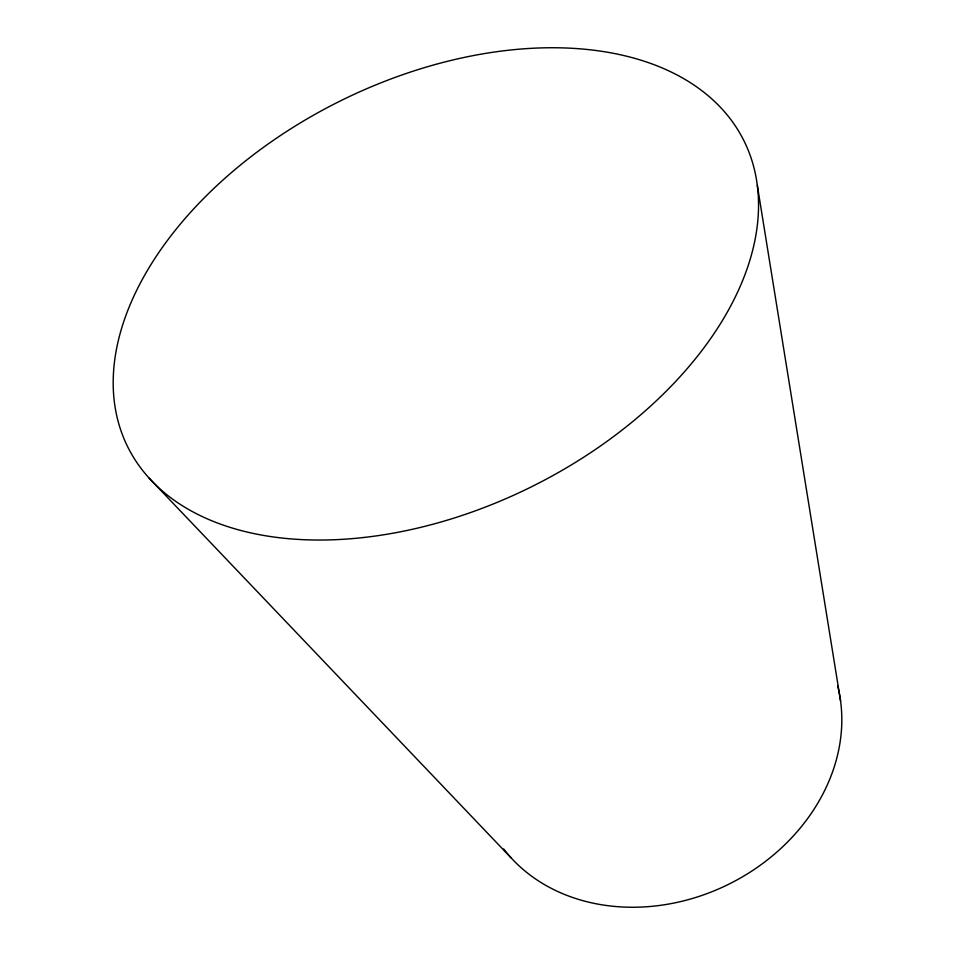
<?xml version="1.0" encoding="UTF-8"?>
<svg xmlns="http://www.w3.org/2000/svg" width="955" height="955" viewBox="0 0 955 955"><rect width="100%" height="100%" fill="white"/><g stroke="black" fill="none" stroke-linecap="round" stroke-linejoin="round"><path stroke-width="1.43" d="M149.171 478.192L511.235 857.984M757.327 185.413L840.567 700.97M837.654 685.881A188.577 157.097 -26.4 0 1 727.567 884.808A188.577 157.097 -26.4 0 1 503.667 848.983M363.998 537.462A344.039 215.305 -26.4 0 0 744.232 141.352A344.039 215.305 -26.4 0 0 199.368 202.854A344.039 215.305 -26.4 0 0 363.998 537.462"/></g></svg>
